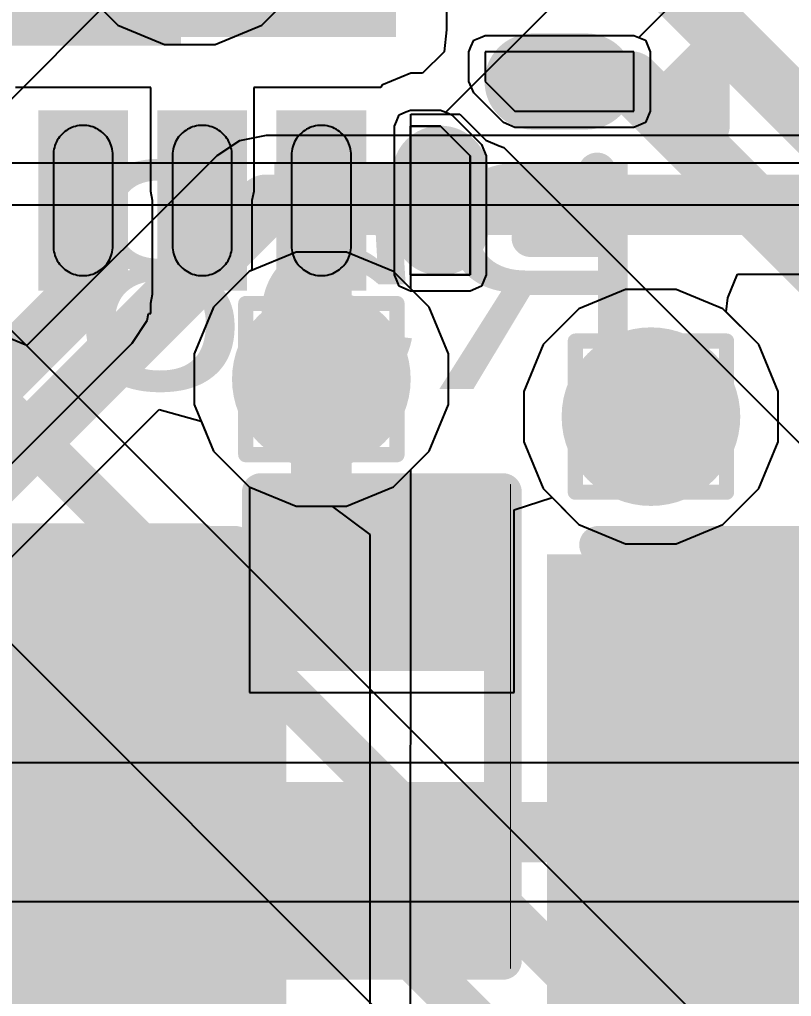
# Model space of a CAD drawing. Header units: inches. Extents: x -6 to 5433, y -4 to 5447.
# Drawn here: x 11.059 to 13.651, y 12.012 to 15.294 of the extents above; entities that cross this region are included whole.
import ezdxf

# ---------------------------------------------------------------- set-up
doc = ezdxf.new("R2010")
doc.units = ezdxf.units.IN
for name, color, linetype in [('Bottom Layer', 5, 'Continuous'), ('Bottom Overlay', 54, 'Continuous'), ('Bottom Paste', 16, 'Continuous'), ('Bottom Solder', 6, 'Continuous'), ('Drill Drawing', 1, 'Continuous'), ('Ground', 16, 'Continuous'), ('Power', 76, 'Continuous'), ('Top Layer', 1, 'Continuous'), ('Top Overlay', 2, 'Continuous'), ('Top Paste', 8, 'Continuous'), ('Top Solder', 216, 'Continuous'), ('Via Holes', 16, 'Continuous')]:
    doc.layers.add(name, color=color, linetype=linetype)
doc.styles.add('Arial', font='', dxfattribs={"height": 0.2})
doc.styles.get('Arial').set_extended_font_data('Arial')

# ---------------------------------------------------------------- blocks, each defined once
blk = doc.blocks.new('R___0402_B_5')
at = {"layer": 'Bottom Layer'}
for points in [[(-0.2413, 0.3175), (-0.2413, -0.3175), (-0.6985, -0.3175), (-0.6985, 0.3175)], [(0.6985, 0.3175), (0.6985, -0.3175), (0.2413, -0.3175), (0.2413, 0.3175)]]:
    blk.add_hatch(color=5, dxfattribs=at).paths.add_polyline_path(points)
at = {"layer": 'Bottom Paste'}
for points in [[(-0.2413, 0.3175), (-0.2413, -0.3175), (-0.6985, -0.3175), (-0.6985, 0.3175)], [(0.6985, 0.3175), (0.6985, -0.3175), (0.2413, -0.3175), (0.2413, 0.3175)]]:
    blk.add_hatch(color=16, dxfattribs=at).paths.add_polyline_path(points)
at = {"layer": 'Bottom Solder'}
for points in [[(-0.1863, 0.3725), (-0.1863, -0.3725), (-0.7535, -0.3725), (-0.7535, 0.3725)], [(0.7535, 0.3725), (0.7535, -0.3725), (0.1863, -0.3725), (0.1863, 0.3725)]]:
    blk.add_hatch(color=6, dxfattribs=at).paths.add_polyline_path(points)
at = {"layer": 'Bottom Overlay'}
for points in [[(-0.7874, -0.4064, 0.127, 0.127, 0), (-0.7874, 0.4064, 0.127, 0.127, 0)], [(0.7874, 0.4064, 0.127, 0.127, 0), (-0.7874, 0.4064, 0.127, 0.127, 0)], [(0.7874, -0.4064, 0.127, 0.127, 0), (0.7874, 0.4064, 0.127, 0.127, 0)], [(0.8128, 0.4318, 0.00323, 0.00323, 0), (-0.8128, 0.4318, 0.00323, 0.00323, 0)], [(0.7874, -0.4064, 0.127, 0.127, 0), (-0.7874, -0.4064, 0.127, 0.127, 0)]]:
    blk.add_lwpolyline(points, format="xyseb", dxfattribs=at)
for points in [[(-0.8191, 0.4064, 0.0635, 0.0635, 1), (-0.7556, 0.4064, 0.0635, 0.0635, 1)], [(-0.8191, 0.4064, 0.0635, 0.0635, 1), (-0.7556, 0.4064, 0.0635, 0.0635, 1)], [(0.7556, 0.4064, 0.0635, 0.0635, 1), (0.8191, 0.4064, 0.0635, 0.0635, 1)], [(0.7556, 0.4064, 0.0635, 0.0635, 1), (0.8191, 0.4064, 0.0635, 0.0635, 1)], [(-0.8136, 0.4318, 0.00161, 0.00161, 1), (-0.812, 0.4318, 0.00161, 0.00161, 1)], [(0.812, 0.4318, 0.00161, 0.00161, 1), (0.8136, 0.4318, 0.00161, 0.00161, 1)], [(-0.8191, -0.4064, 0.0635, 0.0635, 1), (-0.7556, -0.4064, 0.0635, 0.0635, 1)], [(-0.8191, -0.4064, 0.0635, 0.0635, 1), (-0.7556, -0.4064, 0.0635, 0.0635, 1)], [(0.7556, -0.4064, 0.0635, 0.0635, 1), (0.8191, -0.4064, 0.0635, 0.0635, 1)], [(0.7556, -0.4064, 0.0635, 0.0635, 1), (0.8191, -0.4064, 0.0635, 0.0635, 1)]]:
    blk.add_lwpolyline(points, format="xyseb", close=True, dxfattribs=at)
blk = doc.blocks.new('WQFN_30_EP_2_5_4_5__43')
at = {"layer": 'Top Layer'}
for points in [[(-0.3001, 2.4524), (-0.3001, 1.9474), (-0.5, 1.9474), (-0.5, 2.4524)], [(0.1, 2.4524), (0.1, 1.9474), (-0.1, 1.9474), (-0.1, 2.4524)], [(0.5, 2.4524), (0.5, 1.9474), (0.3001, 1.9474), (0.3001, 2.4524)], [(0.6, 1.6), (0.6, -1.6), (-0.6, -1.6), (-0.6, 1.6)]]:
    blk.add_hatch(color=1, dxfattribs=at).paths.add_polyline_path(points)
h = blk.add_hatch(color=1, dxfattribs=at)
edge = h.paths.add_edge_path()
edge.add_arc((-0.8001, 2.2901), 0.06, 0, 180)
edge.add_line((-0.8601, 2.2901), (-0.8601, 2.1101))
edge.add_arc((-0.8001, 2.1101), 0.06, 180, 360)
edge.add_line((-0.7401, 2.1101), (-0.7401, 2.2901))
h = blk.add_hatch(color=1, dxfattribs=at)
edge = h.paths.add_edge_path()
edge.add_arc((-1.2899, 1.8001), 0.06, 90, 270)
edge.add_line((-1.2899, 1.7401), (-1.1099, 1.7401))
edge.add_arc((-1.1099, 1.8001), 0.06, 270, 450)
edge.add_line((-1.1099, 1.8601), (-1.2899, 1.8601))
at = {"layer": 'Top Paste'}
h = blk.add_hatch(color=8, dxfattribs=at)
edge = h.paths.add_edge_path()
edge.add_arc((-0.8001, 2.2901), 0.06, 0, 180)
edge.add_line((-0.8601, 2.2901), (-0.8601, 2.1101))
edge.add_arc((-0.8001, 2.1101), 0.06, 180, 360)
edge.add_line((-0.7401, 2.1101), (-0.7401, 2.2901))
h = blk.add_hatch(color=8, dxfattribs=at)
edge = h.paths.add_edge_path()
edge.add_arc((-1.2899, 1.8001), 0.06, 90, 270)
edge.add_line((-1.2899, 1.7401), (-1.1099, 1.7401))
edge.add_arc((-1.1099, 1.8001), 0.06, 270, 450)
edge.add_line((-1.1099, 1.8601), (-1.2899, 1.8601))
at = {"layer": 'Top Solder'}
for points in [[(-0.2493, 2.5032), (-0.2493, 1.8966), (-0.5508, 1.8966), (-0.5508, 2.5032)], [(0.1508, 2.5032), (0.1508, 1.8966), (-0.1508, 1.8966), (-0.1508, 2.5032)], [(0.5508, 2.5032), (0.5508, 1.8966), (0.2493, 1.8966), (0.2493, 2.5032)], [(0.6508, 1.6508), (0.6508, -1.6508), (-0.6508, -1.6508), (-0.6508, 1.6508)]]:
    blk.add_hatch(color=216, dxfattribs=at).paths.add_polyline_path(points)
h = blk.add_hatch(color=216, dxfattribs=at)
edge = h.paths.add_edge_path()
edge.add_arc((-0.8001, 2.2901), 0.1616, 0, 180)
edge.add_line((-0.9617, 2.2901), (-0.9617, 2.1101))
edge.add_arc((-0.8001, 2.1101), 0.1616, 180, 360)
edge.add_line((-0.6385, 2.1101), (-0.6385, 2.2901))
h = blk.add_hatch(color=216, dxfattribs=at)
edge = h.paths.add_edge_path()
edge.add_arc((-1.2899, 1.8001), 0.1616, 90, 270)
edge.add_line((-1.2899, 1.6385), (-1.1099, 1.6385))
edge.add_arc((-1.1099, 1.8001), 0.1616, 270, 450)
edge.add_line((-1.1099, 1.9617), (-1.2899, 1.9617))
at = {"layer": 'Top Layer'}
for p, q in [((-0.9, 2.45), (-0.9, 2.45)), ((-0.9, 2.45), (-0.7, 2.45)), ((-0.9, 2.0501), (-0.9, 2.45)), ((-0.7, 2.45), (-0.7, 1.9501)), ((-0.8, 1.9501), (-0.9, 2.0501)), ((-0.7001, 1.9501), (-0.8, 1.9501)), ((-0.7, 1.9501), (-0.7001, 1.9501)), ((-1.45, 1.9), (-1.45, 1.9)), ((-1.45, 1.9), (-1.45, 1.7)), ((-1.05, 1.9), (-1.45, 1.9)), ((-0.95, 1.8001), (-1.05, 1.9)), ((-0.95, 1.7003), (-0.95, 1.8001)), ((-1.45, 1.7), (-0.95, 1.7001)), ((-0.95, 1.7001), (-0.95, 1.7003))]:
    blk.add_line(p, q, dxfattribs=at)
at = {"layer": 'Top Overlay'}
for points in [[(-1.1025, 2.3262, 0.127, 0.127, 0), (-1.3262, 2.3262, 0.127, 0.127, 0)], [(-1.3262, 2.3262, 0.127, 0.127, 0), (-1.3262, 2.1025, 0.127, 0.127, 0)], [(-1.5809, 1.8255, 0.127, 0.127, 0), (-1.7079, 1.9525, 0.127, 0.127, 0)], [(-1.7079, 1.9525, 0.127, 0.127, 0), (-1.7079, 1.6985, 0.127, 0.127, 0)], [(-1.5809, 1.8255, 0.127, 0.127, 0), (-1.7079, 1.6985, 0.127, 0.127, 0)]]:
    blk.add_lwpolyline(points, format="xyseb", dxfattribs=at)
for points in [[(-1.358, 2.3262, 0.0635, 0.0635, 1), (-1.2945, 2.3262, 0.0635, 0.0635, 1)], [(-1.358, 2.3262, 0.0635, 0.0635, 1), (-1.2945, 2.3262, 0.0635, 0.0635, 1)], [(-1.1343, 2.3262, 0.0635, 0.0635, 1), (-1.0708, 2.3262, 0.0635, 0.0635, 1)], [(-1.358, 2.1025, 0.0635, 0.0635, 1), (-1.2945, 2.1025, 0.0635, 0.0635, 1)], [(-1.7396, 1.9525, 0.0635, 0.0635, 1), (-1.6761, 1.9525, 0.0635, 0.0635, 1)], [(-1.7396, 1.9525, 0.0635, 0.0635, 1), (-1.6761, 1.9525, 0.0635, 0.0635, 1)], [(-1.6126, 1.8255, 0.0635, 0.0635, 1), (-1.5491, 1.8255, 0.0635, 0.0635, 1)], [(-1.6126, 1.8255, 0.0635, 0.0635, 1), (-1.5491, 1.8255, 0.0635, 0.0635, 1)], [(-1.7396, 1.6985, 0.0635, 0.0635, 1), (-1.6761, 1.6985, 0.0635, 0.0635, 1)], [(-1.7396, 1.6985, 0.0635, 0.0635, 1), (-1.6761, 1.6985, 0.0635, 0.0635, 1)]]:
    blk.add_lwpolyline(points, format="xyseb", close=True, dxfattribs=at)
at = {"layer": 'Top Paste'}
for p, q in [((-0.7, 2.45), (-0.9, 2.45)), ((-0.9, 2.45), (-0.9, 2.0501)), ((-0.7, 2.45), (-0.7, 2.45)), ((-0.7, 1.9501), (-0.7, 2.45)), ((-0.4609, 2.4317), (-0.466, 2.4276)), ((-0.4556, 2.4355), (-0.4609, 2.4317)), ((-0.4501, 2.439), (-0.4556, 2.4355)), ((-0.4443, 2.4421), (-0.4501, 2.439)), ((-0.4383, 2.4448), (-0.4443, 2.4421)), ((-0.4322, 2.4471), (-0.4383, 2.4448)), ((-0.4259, 2.449), (-0.4322, 2.4471)), ((-0.4196, 2.4505), (-0.4259, 2.449)), ((-0.4131, 2.4515), (-0.4196, 2.4505)), ((-0.4066, 2.4522), (-0.4131, 2.4515)), ((-0.4001, 2.4524), (-0.4066, 2.4522)), ((-0.3935, 2.4522), (-0.4001, 2.4524)), ((-0.387, 2.4515), (-0.3935, 2.4522)), ((-0.3805, 2.4505), (-0.387, 2.4515)), ((-0.3742, 2.449), (-0.3805, 2.4505)), ((-0.3679, 2.4471), (-0.3742, 2.449)), ((-0.3618, 2.4448), (-0.3679, 2.4471)), ((-0.3558, 2.4421), (-0.3618, 2.4448)), ((-0.3501, 2.439), (-0.3558, 2.4421)), ((-0.3445, 2.4355), (-0.3501, 2.439)), ((-0.3392, 2.4317), (-0.3445, 2.4355)), ((-0.3341, 2.4276), (-0.3392, 2.4317)), ((-0.0609, 2.4317), (-0.0659, 2.4276)), ((-0.0555, 2.4355), (-0.0609, 2.4317)), ((-0.05, 2.439), (-0.0555, 2.4355)), ((-0.0442, 2.4421), (-0.05, 2.439)), ((-0.0383, 2.4448), (-0.0442, 2.4421)), ((-0.0322, 2.4471), (-0.0383, 2.4448)), ((-0.0259, 2.449), (-0.0322, 2.4471)), ((-0.0195, 2.4505), (-0.0259, 2.449)), ((-0.0131, 2.4515), (-0.0195, 2.4505)), ((-0.0065, 2.4522), (-0.0131, 2.4515)), ((0, 2.4524), (-0.0065, 2.4522)), ((0.0065, 2.4522), (0, 2.4524)), ((0.0131, 2.4515), (0.0065, 2.4522)), ((0.0195, 2.4505), (0.0131, 2.4515)), ((0.0259, 2.449), (0.0195, 2.4505)), ((0.0322, 2.4471), (0.0259, 2.449)), ((0.0383, 2.4448), (0.0322, 2.4471)), ((0.0442, 2.4421), (0.0383, 2.4448)), ((0.05, 2.439), (0.0442, 2.4421)), ((0.0555, 2.4355), (0.05, 2.439)), ((0.0609, 2.4317), (0.0555, 2.4355)), ((0.0659, 2.4276), (0.0609, 2.4317)), ((0.3392, 2.4317), (0.3341, 2.4276)), ((0.3445, 2.4355), (0.3392, 2.4317)), ((0.35, 2.439), (0.3445, 2.4355)), ((0.3558, 2.4421), (0.35, 2.439)), ((0.3618, 2.4448), (0.3558, 2.4421)), ((0.3679, 2.4471), (0.3618, 2.4448)), ((0.3742, 2.449), (0.3679, 2.4471)), ((0.3805, 2.4505), (0.3742, 2.449)), ((0.387, 2.4515), (0.3805, 2.4505)), ((0.3935, 2.4522), (0.387, 2.4515)), ((0.4001, 2.4524), (0.3935, 2.4522)), ((0.4066, 2.4522), (0.4001, 2.4524)), ((0.4131, 2.4515), (0.4066, 2.4522)), ((0.4196, 2.4505), (0.4131, 2.4515)), ((0.4259, 2.449), (0.4196, 2.4505)), ((0.4322, 2.4471), (0.4259, 2.449)), ((0.4383, 2.4448), (0.4322, 2.4471)), ((0.4443, 2.4421), (0.4383, 2.4448)), ((0.45, 2.439), (0.4443, 2.4421)), ((0.4556, 2.4355), (0.45, 2.439)), ((0.4609, 2.4317), (0.4556, 2.4355)), ((0.466, 2.4276), (0.4609, 2.4317)), ((-0.4897, 2.3966), (-0.4924, 2.3907)), ((-0.4867, 2.4024), (-0.4897, 2.3966)), ((-0.4832, 2.4079), (-0.4867, 2.4024)), ((-0.4794, 2.4133), (-0.4832, 2.4079)), ((-0.4752, 2.4183), (-0.4794, 2.4133)), ((-0.4708, 2.4231), (-0.4752, 2.4183)), ((-0.466, 2.4276), (-0.4708, 2.4231)), ((-0.3293, 2.4231), (-0.3341, 2.4276)), ((-0.3249, 2.4183), (-0.3293, 2.4231)), ((-0.3207, 2.4133), (-0.3249, 2.4183)), ((-0.3169, 2.4079), (-0.3207, 2.4133)), ((-0.3134, 2.4024), (-0.3169, 2.4079)), ((-0.3104, 2.3966), (-0.3134, 2.4024)), ((-0.3077, 2.3907), (-0.3104, 2.3966)), ((-0.0897, 2.3966), (-0.0924, 2.3907)), ((-0.0866, 2.4024), (-0.0897, 2.3966)), ((-0.0831, 2.4079), (-0.0866, 2.4024)), ((-0.0793, 2.4133), (-0.0831, 2.4079)), ((-0.0752, 2.4183), (-0.0793, 2.4133)), ((-0.0707, 2.4231), (-0.0752, 2.4183)), ((-0.0659, 2.4276), (-0.0707, 2.4231)), ((0.0707, 2.4231), (0.0659, 2.4276)), ((0.0752, 2.4183), (0.0707, 2.4231)), ((0.0793, 2.4133), (0.0752, 2.4183)), ((0.0831, 2.4079), (0.0793, 2.4133)), ((0.0866, 2.4024), (0.0831, 2.4079)), ((0.0897, 2.3966), (0.0866, 2.4024)), ((0.0924, 2.3907), (0.0897, 2.3966)), ((0.3104, 2.3966), (0.3077, 2.3907)), ((0.3134, 2.4024), (0.3104, 2.3966)), ((0.3169, 2.4079), (0.3134, 2.4024)), ((0.3207, 2.4133), (0.3169, 2.4079)), ((0.3249, 2.4183), (0.3207, 2.4133)), ((0.3293, 2.4231), (0.3249, 2.4183)), ((0.3341, 2.4276), (0.3293, 2.4231)), ((0.4708, 2.4231), (0.466, 2.4276)), ((0.4752, 2.4183), (0.4708, 2.4231)), ((0.4794, 2.4133), (0.4752, 2.4183)), ((0.4832, 2.4079), (0.4794, 2.4133)), ((0.4867, 2.4024), (0.4832, 2.4079)), ((0.4897, 2.3966), (0.4867, 2.4024)), ((0.4924, 2.3907), (0.4897, 2.3966)), ((-0.4992, 2.3655), (-0.4998, 2.3589)), ((-0.4981, 2.3719), (-0.4992, 2.3655)), ((-0.4966, 2.3783), (-0.4981, 2.3719)), ((-0.4947, 2.3846), (-0.4966, 2.3783)), ((-0.4924, 2.3907), (-0.4947, 2.3846)), ((-0.3054, 2.3846), (-0.3077, 2.3907)), ((-0.3035, 2.3783), (-0.3054, 2.3846)), ((-0.302, 2.3719), (-0.3035, 2.3783)), ((-0.3009, 2.3655), (-0.302, 2.3719)), ((-0.3003, 2.3589), (-0.3009, 2.3655)), ((-0.0991, 2.3655), (-0.0998, 2.3589)), ((-0.0981, 2.3719), (-0.0991, 2.3655)), ((-0.0966, 2.3783), (-0.0981, 2.3719)), ((-0.0947, 2.3846), (-0.0966, 2.3783)), ((-0.0924, 2.3907), (-0.0947, 2.3846)), ((0.0947, 2.3846), (0.0924, 2.3907)), ((0.0966, 2.3783), (0.0947, 2.3846)), ((0.0981, 2.3719), (0.0966, 2.3783)), ((0.0991, 2.3655), (0.0981, 2.3719)), ((0.0998, 2.3589), (0.0991, 2.3655)), ((0.3009, 2.3655), (0.3003, 2.3589)), ((0.302, 2.3719), (0.3009, 2.3655)), ((0.3035, 2.3783), (0.302, 2.3719)), ((0.3054, 2.3846), (0.3035, 2.3783)), ((0.3077, 2.3907), (0.3054, 2.3846)), ((0.4947, 2.3846), (0.4924, 2.3907)), ((0.4966, 2.3783), (0.4947, 2.3846)), ((0.4981, 2.3719), (0.4966, 2.3783)), ((0.4992, 2.3655), (0.4981, 2.3719)), ((0.4998, 2.3589), (0.4992, 2.3655)), ((-0.4998, 2.3589), (-0.5, 2.3524)), ((-0.5, 2.3524), (-0.5, 2.0474)), ((-0.3001, 2.3524), (-0.3003, 2.3589)), ((-0.3001, 2.0474), (-0.3001, 2.3524)), ((-0.0998, 2.3589), (-0.1, 2.3524)), ((-0.1, 2.3524), (-0.1, 2.0474)), ((0.0998, 2.3589), (0.0998, 2.3589)), ((0.1, 2.3524), (0.0998, 2.3589)), ((0.1, 2.0474), (0.1, 2.3524)), ((0.3003, 2.3589), (0.3001, 2.3524)), ((0.3001, 2.3524), (0.3001, 2.0474)), ((0.5, 2.3524), (0.4998, 2.3589)), ((0.5, 2.0474), (0.5, 2.3524)), ((-0.9, 2.0501), (-0.8, 1.9501)), ((-0.5, 2.0474), (-0.4998, 2.0409)), ((-0.4998, 2.0409), (-0.4992, 2.0343)), ((-0.3009, 2.0343), (-0.3003, 2.0409)), ((-0.3003, 2.0409), (-0.3001, 2.0474)), ((-0.1, 2.0474), (-0.0998, 2.0409)), ((-0.0998, 2.0409), (-0.0991, 2.0343)), ((0.0991, 2.0343), (0.0998, 2.0409)), ((0.0998, 2.0409), (0.1, 2.0474)), ((0.3001, 2.0474), (0.3003, 2.0409)), ((0.3003, 2.0409), (0.3009, 2.0343)), ((0.4992, 2.0343), (0.4998, 2.0409)), ((0.4998, 2.0409), (0.5, 2.0474)), ((-0.4992, 2.0343), (-0.4981, 2.0279)), ((-0.4981, 2.0279), (-0.4966, 2.0215)), ((-0.4966, 2.0215), (-0.4947, 2.0152)), ((-0.4947, 2.0152), (-0.4924, 2.0091)), ((-0.4924, 2.0091), (-0.4897, 2.0032)), ((-0.4897, 2.0032), (-0.4867, 1.9974)), ((-0.3134, 1.9974), (-0.3104, 2.0032)), ((-0.3104, 2.0032), (-0.3077, 2.0091)), ((-0.3077, 2.0091), (-0.3054, 2.0152)), ((-0.3054, 2.0152), (-0.3035, 2.0215)), ((-0.3035, 2.0215), (-0.302, 2.0279)), ((-0.302, 2.0279), (-0.3009, 2.0343)), ((-0.3009, 2.0343), (-0.3009, 2.0343)), ((-0.0991, 2.0343), (-0.0981, 2.0279)), ((-0.0981, 2.0279), (-0.0966, 2.0215)), ((-0.0966, 2.0215), (-0.0947, 2.0152)), ((-0.0947, 2.0152), (-0.0924, 2.0091)), ((-0.0924, 2.0091), (-0.0897, 2.0032)), ((-0.0897, 2.0032), (-0.0866, 1.9974)), ((0.0866, 1.9974), (0.0897, 2.0032)), ((0.0897, 2.0032), (0.0924, 2.0091)), ((0.0924, 2.0091), (0.0947, 2.0152)), ((0.0947, 2.0152), (0.0966, 2.0215)), ((0.0966, 2.0215), (0.0981, 2.0279)), ((0.0981, 2.0279), (0.0991, 2.0343)), ((0.3009, 2.0343), (0.302, 2.0279)), ((0.302, 2.0279), (0.3035, 2.0215)), ((0.3035, 2.0215), (0.3054, 2.0152)), ((0.3054, 2.0152), (0.3077, 2.0091)), ((0.3077, 2.0091), (0.3104, 2.0032)), ((0.3104, 2.0032), (0.3134, 1.9974)), ((0.4867, 1.9974), (0.4897, 2.0032)), ((0.4897, 2.0032), (0.4924, 2.0091)), ((0.4924, 2.0091), (0.4947, 2.0152)), ((0.4947, 2.0152), (0.4966, 2.0215)), ((0.4966, 2.0215), (0.4981, 2.0279)), ((0.4981, 2.0279), (0.4992, 2.0343)), ((0.4992, 2.0343), (0.4992, 2.0343)), ((-0.4867, 1.9974), (-0.4832, 1.9918)), ((-0.4832, 1.9918), (-0.4794, 1.9865)), ((-0.4794, 1.9865), (-0.4752, 1.9815)), ((-0.4752, 1.9815), (-0.4708, 1.9767)), ((-0.4708, 1.9767), (-0.466, 1.9722)), ((-0.466, 1.9722), (-0.4609, 1.9681)), ((-0.3392, 1.9681), (-0.3341, 1.9722)), ((-0.3341, 1.9722), (-0.3293, 1.9767)), ((-0.3293, 1.9767), (-0.3249, 1.9815)), ((-0.3249, 1.9815), (-0.3207, 1.9865)), ((-0.3207, 1.9865), (-0.3169, 1.9918)), ((-0.3169, 1.9918), (-0.3134, 1.9974)), ((-0.0866, 1.9974), (-0.0831, 1.9918)), ((-0.0831, 1.9918), (-0.0793, 1.9865)), ((-0.0793, 1.9865), (-0.0752, 1.9815)), ((-0.0752, 1.9815), (-0.0707, 1.9767)), ((-0.0707, 1.9767), (-0.0659, 1.9722)), ((-0.0659, 1.9722), (-0.0609, 1.9681)), ((0.0609, 1.9681), (0.0659, 1.9722)), ((0.0659, 1.9722), (0.0707, 1.9767)), ((0.0707, 1.9767), (0.0752, 1.9815)), ((0.0752, 1.9815), (0.0793, 1.9865)), ((0.0793, 1.9865), (0.0831, 1.9918)), ((0.0831, 1.9918), (0.0866, 1.9974)), ((0.3134, 1.9974), (0.3169, 1.9918)), ((0.3169, 1.9918), (0.3207, 1.9865)), ((0.3207, 1.9865), (0.3249, 1.9815)), ((0.3249, 1.9815), (0.3293, 1.9767)), ((0.3293, 1.9767), (0.3341, 1.9722)), ((0.3341, 1.9722), (0.3392, 1.9681)), ((0.4609, 1.9681), (0.466, 1.9722)), ((0.466, 1.9722), (0.4708, 1.9767)), ((0.4708, 1.9767), (0.4752, 1.9815)), ((0.4752, 1.9815), (0.4794, 1.9865)), ((0.4794, 1.9865), (0.4832, 1.9918)), ((0.4832, 1.9918), (0.4867, 1.9974)), ((-0.8, 1.9501), (-0.7001, 1.9501)), ((-0.7001, 1.9501), (-0.7, 1.9501)), ((-0.4609, 1.9681), (-0.4556, 1.9643)), ((-0.4556, 1.9643), (-0.45, 1.9608)), ((-0.45, 1.9608), (-0.4443, 1.9577)), ((-0.4443, 1.9577), (-0.4383, 1.955)), ((-0.4383, 1.955), (-0.4322, 1.9527)), ((-0.4322, 1.9527), (-0.4259, 1.9508)), ((-0.4259, 1.9508), (-0.4196, 1.9493)), ((-0.4196, 1.9493), (-0.4131, 1.9483)), ((-0.4131, 1.9483), (-0.4066, 1.9476)), ((-0.4066, 1.9476), (-0.4001, 1.9474)), ((-0.4001, 1.9474), (-0.3935, 1.9476)), ((-0.3935, 1.9476), (-0.387, 1.9483)), ((-0.387, 1.9483), (-0.3805, 1.9493)), ((-0.3805, 1.9493), (-0.3742, 1.9508)), ((-0.3742, 1.9508), (-0.3679, 1.9527)), ((-0.3679, 1.9527), (-0.3618, 1.955)), ((-0.3618, 1.955), (-0.3558, 1.9577)), ((-0.3558, 1.9577), (-0.35, 1.9608)), ((-0.35, 1.9608), (-0.3445, 1.9643)), ((-0.3445, 1.9643), (-0.3392, 1.9681)), ((-0.0609, 1.9681), (-0.0555, 1.9643)), ((-0.0555, 1.9643), (-0.05, 1.9608)), ((-0.05, 1.9608), (-0.0442, 1.9577)), ((-0.0442, 1.9577), (-0.0383, 1.955)), ((-0.0383, 1.955), (-0.0322, 1.9527)), ((-0.0322, 1.9527), (-0.0259, 1.9508)), ((-0.0259, 1.9508), (-0.0195, 1.9493)), ((-0.0195, 1.9493), (-0.0131, 1.9483)), ((-0.0131, 1.9483), (-0.0065, 1.9476)), ((-0.0065, 1.9476), (0, 1.9474)), ((0, 1.9474), (0.0065, 1.9476)), ((0.0065, 1.9476), (0.0131, 1.9483)), ((0.0131, 1.9483), (0.0195, 1.9493)), ((0.0195, 1.9493), (0.0259, 1.9508)), ((0.0259, 1.9508), (0.0322, 1.9527)), ((0.0322, 1.9527), (0.0383, 1.955)), ((0.0383, 1.955), (0.0442, 1.9577)), ((0.0442, 1.9577), (0.05, 1.9608)), ((0.05, 1.9608), (0.0555, 1.9643)), ((0.0555, 1.9643), (0.0609, 1.9681)), ((0.3392, 1.9681), (0.3445, 1.9643)), ((0.3445, 1.9643), (0.3501, 1.9608)), ((0.3501, 1.9608), (0.3558, 1.9577)), ((0.3558, 1.9577), (0.3618, 1.955)), ((0.3618, 1.955), (0.3679, 1.9527)), ((0.3679, 1.9527), (0.3742, 1.9508)), ((0.3742, 1.9508), (0.3805, 1.9493)), ((0.3805, 1.9493), (0.387, 1.9483)), ((0.387, 1.9483), (0.3935, 1.9476)), ((0.3935, 1.9476), (0.4001, 1.9474)), ((0.4001, 1.9474), (0.4066, 1.9476)), ((0.4066, 1.9476), (0.4131, 1.9483)), ((0.4131, 1.9483), (0.4196, 1.9493)), ((0.4196, 1.9493), (0.4259, 1.9508)), ((0.4259, 1.9508), (0.4322, 1.9527)), ((0.4322, 1.9527), (0.4383, 1.955)), ((0.4383, 1.955), (0.4443, 1.9577)), ((0.4443, 1.9577), (0.4501, 1.9608)), ((0.4501, 1.9608), (0.4556, 1.9643)), ((0.4556, 1.9643), (0.4609, 1.9681)), ((-1.05, 1.9), (-1.45, 1.9)), ((-1.45, 1.9), (-1.45, 1.7)), ((-0.95, 1.8001), (-1.05, 1.9)), ((-0.95, 1.7003), (-0.95, 1.8001)), ((-1.45, 1.7), (-0.95, 1.7001)), ((-1.45, 1.7), (-1.45, 1.7)), ((-0.95, 1.7001), (-0.95, 1.7003))]:
    blk.add_line(p, q, dxfattribs=at)
at = {"layer": 'Top Solder'}
for p, q in [((-0.9383, 2.4883), (-0.9, 2.5042)), ((-0.9, 2.5042), (-0.7, 2.5042)), ((-0.7, 2.5042), (-0.7, 2.5042)), ((-0.7, 2.5042), (-0.7, 2.5042)), ((-0.7, 2.5042), (-0.6841, 2.4976)), ((-0.6841, 2.4976), (-0.6617, 2.4883)), ((-0.9541, 2.45), (-0.9383, 2.4883)), ((-0.6617, 2.4883), (-0.6617, 2.4883)), ((-0.6617, 2.4883), (-0.6617, 2.4883)), ((-0.6617, 2.4883), (-0.6524, 2.4659)), ((-0.6524, 2.4659), (-0.6459, 2.45)), ((-0.9541, 2.0501), (-0.9541, 2.45)), ((-0.6459, 2.45), (-0.6459, 2.45)), ((-0.6459, 2.45), (-0.6459, 2.45)), ((-0.6459, 2.45), (-0.6459, 1.9501)), ((-0.9451, 2.0283), (-0.9541, 2.0501)), ((-0.9383, 2.0118), (-0.9451, 2.0283)), ((-0.9382, 2.0118), (-0.9383, 2.0118)), ((-0.9383, 2.0118), (-0.9383, 2.0118)), ((-0.9383, 2.0118), (-0.9383, 2.0118)), ((-0.8383, 1.9118), (-0.9382, 2.0118)), ((-1.5041, 1.9), (-1.4883, 1.9383)), ((-1.4883, 1.9383), (-1.45, 1.9542)), ((-1.45, 1.9542), (-1.05, 1.9542)), ((-1.05, 1.9542), (-1.05, 1.9542)), ((-1.05, 1.9542), (-1.05, 1.9542)), ((-1.05, 1.9542), (-1.0303, 1.946)), ((-1.0303, 1.946), (-1.0117, 1.9383)), ((-1.0117, 1.9383), (-1.0117, 1.9383)), ((-1.0117, 1.9383), (-1.0117, 1.9383)), ((-1.0117, 1.9383), (-0.9118, 1.8383)), ((-0.6459, 1.9501), (-0.6525, 1.9342)), ((-0.8186, 1.9036), (-0.8383, 1.9118)), ((-0.8383, 1.9118), (-0.8383, 1.9118)), ((-0.8383, 1.9118), (-0.8383, 1.9118)), ((-0.6617, 1.9118), (-0.6842, 1.9025)), ((-0.6525, 1.9342), (-0.6617, 1.9118)), ((-0.6617, 1.9118), (-0.6617, 1.9118)), ((-0.6617, 1.9118), (-0.6617, 1.9118)), ((-0.8186, 1.9036), (-5421.1797, -5430.6074)), ((0.6841, 1.9024), (-5421.1797, -5430.6074)), ((-1.5041, 1.7), (-1.5041, 1.9)), ((-0.8001, 1.8959), (-0.8186, 1.9036)), ((-0.8, 1.8959), (-0.8001, 1.8959)), ((-0.8001, 1.8959), (-0.8001, 1.8959)), ((-0.7, 1.8959), (-0.8, 1.8959)), ((-0.6842, 1.9025), (-0.7, 1.8959)), ((-0.9118, 1.8383), (-0.9041, 1.8198)), ((-0.9041, 1.8198), (-0.8959, 1.8001)), ((-0.8959, 1.8001), (-0.8959, 1.7003)), ((-1.4975, 1.6842), (-1.5041, 1.7)), ((-1.5041, 1.7), (-1.5041, 1.7)), ((-1.5041, 1.7), (-1.5041, 1.7)), ((-1.4883, 1.6617), (-1.4975, 1.6842)), ((-0.9025, 1.6842), (-0.9118, 1.6618)), ((-0.8959, 1.7001), (-0.9025, 1.6842)), ((-0.8959, 1.7003), (-0.8959, 1.7001)), ((-1.4658, 1.6525), (-5421.1797, -5430.6074)), ((-1.4658, 1.6525), (-1.4883, 1.6617)), ((-1.4883, 1.6617), (-1.4883, 1.6617)), ((-1.4883, 1.6617), (-1.4883, 1.6617)), ((-1.45, 1.6459), (-1.4658, 1.6525)), ((-0.95, 1.6459), (-1.45, 1.6459)), ((-1.45, 1.6459), (-1.45, 1.6459)), ((-1.45, 1.6459), (-1.45, 1.6459)), ((-0.9342, 1.6525), (-0.95, 1.6459)), ((-0.9118, 1.6618), (-0.9342, 1.6525)), ((-0.9118, 1.6618), (-0.9118, 1.6618)), ((-0.9118, 1.6618), (-0.9118, 1.6618))]:
    blk.add_line(p, q, dxfattribs=at)
blk = doc.blocks.new('C___0805_177')
at = {"layer": 'Top Layer'}
for points in [[(-1.524, 0.762), (-0.508, 0.762), (-0.508, -0.762), (-1.524, -0.762)], [(0.508, 0.762), (1.524, 0.762), (1.524, -0.762), (0.508, -0.762)]]:
    blk.add_hatch(color=1, dxfattribs=at).paths.add_polyline_path(points)
at = {"layer": 'Top Paste'}
for points in [[(-1.524, 0.762), (-0.508, 0.762), (-0.508, -0.762), (-1.524, -0.762)], [(0.508, 0.762), (1.524, 0.762), (1.524, -0.762), (0.508, -0.762)]]:
    blk.add_hatch(color=8, dxfattribs=at).paths.add_polyline_path(points)
at = {"layer": 'Top Solder'}
for points in [[(-1.594, 0.832), (-0.438, 0.832), (-0.438, -0.832), (-1.594, -0.832)], [(0.438, 0.832), (1.594, 0.832), (1.594, -0.832), (0.438, -0.832)]]:
    blk.add_hatch(color=216, dxfattribs=at).paths.add_polyline_path(points)
at = {"layer": 'Top Overlay'}
for points in [[(-1.6256, 0.8636, 0.127, 0.127, 0), (-1.6256, -0.8636, 0.127, 0.127, 0)], [(-0.6096, 0.8636, 0.127, 0.127, 0), (-1.6256, 0.8636, 0.127, 0.127, 0)], [(1.6256, 0.8636, 0.127, 0.127, 0), (0.6096, 0.8636, 0.127, 0.127, 0)], [(1.6256, 0.8636, 0.127, 0.127, 0), (1.6256, -0.8636, 0.127, 0.127, 0)], [(-0.6096, -0.8636, 0.127, 0.127, 0), (-1.6256, -0.8636, 0.127, 0.127, 0)], [(1.6256, -0.8636, 0.127, 0.127, 0), (0.6096, -0.8636, 0.127, 0.127, 0)]]:
    blk.add_lwpolyline(points, format="xyseb", dxfattribs=at)
for points in [[(-1.6574, 0.8636, 0.0635, 0.0635, 1), (-1.5938, 0.8636, 0.0635, 0.0635, 1)], [(-1.6574, 0.8636, 0.0635, 0.0635, 1), (-1.5938, 0.8636, 0.0635, 0.0635, 1)], [(-0.6413, 0.8636, 0.0635, 0.0635, 1), (-0.5778, 0.8636, 0.0635, 0.0635, 1)], [(0.5778, 0.8636, 0.0635, 0.0635, 1), (0.6413, 0.8636, 0.0635, 0.0635, 1)], [(1.5938, 0.8636, 0.0635, 0.0635, 1), (1.6574, 0.8636, 0.0635, 0.0635, 1)], [(1.5938, 0.8636, 0.0635, 0.0635, 1), (1.6574, 0.8636, 0.0635, 0.0635, 1)], [(-1.6574, -0.8636, 0.0635, 0.0635, 1), (-1.5938, -0.8636, 0.0635, 0.0635, 1)], [(-1.6574, -0.8636, 0.0635, 0.0635, 1), (-1.5938, -0.8636, 0.0635, 0.0635, 1)], [(-0.6413, -0.8636, 0.0635, 0.0635, 1), (-0.5778, -0.8636, 0.0635, 0.0635, 1)], [(0.5778, -0.8636, 0.0635, 0.0635, 1), (0.6413, -0.8636, 0.0635, 0.0635, 1)], [(1.5938, -0.8636, 0.0635, 0.0635, 1), (1.6574, -0.8636, 0.0635, 0.0635, 1)], [(1.5938, -0.8636, 0.0635, 0.0635, 1), (1.6574, -0.8636, 0.0635, 0.0635, 1)]]:
    blk.add_lwpolyline(points, format="xyseb", close=True, dxfattribs=at)

msp = doc.modelspace()

# ---------------------------------------------------------------- hatches: boundary and pattern name
at = {"layer": 'Bottom Layer'}
h = msp.add_hatch(color=5, dxfattribs=at)
edge = h.paths.add_edge_path()
edge.add_arc((12.0725, 14.0857), 0.3, 0, 360)
h = msp.add_hatch(color=5, dxfattribs=at)
edge = h.paths.add_edge_path()
edge.add_arc((13.1794, 13.9596), 0.3, 0, 360)
at = {"layer": 'Ground'}
h = msp.add_hatch(color=16, dxfattribs=at)
edge = h.paths.add_edge_path()
edge.add_arc((12.0725, 14.0857), 0.3, 0, 360)
h = msp.add_hatch(color=16, dxfattribs=at)
edge = h.paths.add_edge_path()
edge.add_arc((13.1794, 13.9596), 0.3, 0, 360)
at = {"layer": 'Power'}
h = msp.add_hatch(color=76, dxfattribs=at)
edge = h.paths.add_edge_path()
edge.add_arc((12.0725, 14.0857), 0.3, 0, 360)
h = msp.add_hatch(color=76, dxfattribs=at)
edge = h.paths.add_edge_path()
edge.add_arc((13.1794, 13.9596), 0.3, 0, 360)
at = {"layer": 'Top Layer'}
h = msp.add_hatch(color=1, dxfattribs=at)
edge = h.paths.add_edge_path()
edge.add_arc((12.0725, 14.0857), 0.3, 0, 360)
h = msp.add_hatch(color=1, dxfattribs=at)
edge = h.paths.add_edge_path()
edge.add_arc((13.1794, 13.9596), 0.3, 0, 360)
at = {"layer": 'Via Holes'}
h = msp.add_hatch(color=7, dxfattribs=at)
edge = h.paths.add_edge_path()
edge.add_arc((12.0725, 14.0857), 0.15, 0, 360)
h = msp.add_hatch(color=7, dxfattribs=at)
edge = h.paths.add_edge_path()
edge.add_arc((13.1794, 13.9596), 0.15, 0, 360)

# ---------------------------------------------------------------- linework, layer by layer
at = {"layer": 'Bottom Layer'}
for p, q in [((11.8867, 14.9044), (11.7975, 14.8867)), ((15.0175, 14.9044), (11.8867, 14.9044)), ((11.7975, 14.8867), (11.7218, 14.8362)), ((11.7218, 14.8362), (11.0838, 14.1982)), ((13.4372, 14.3592), (13.4706, 14.4383)), ((13.4706, 14.4383), (15.0175, 14.4383)), ((13.4316, 14.3113), (13.4372, 14.3592)), ((13.5414, 14.2015), (13.4316, 14.3113)), ((11.0838, 14.1982), (10.9665, 14.2468)), ((13.6064, 14.0446), (13.5414, 14.2015)), ((13.6064, 13.8747), (13.6064, 14.0446)), ((11.0008, 13.4559), (11.5281, 13.9832)), ((11.5281, 13.9832), (11.6688, 13.9443)), ((11.6688, 13.9443), (11.7105, 13.8438)), ((13.5414, 13.7178), (13.6064, 13.8747)), ((11.7105, 13.8438), (11.8306, 13.7237)), ((11.8306, 13.7237), (11.8312, 13.7235)), ((11.8312, 13.7235), (11.8312, 13.033)), ((12.7202, 13.646), (12.8472, 13.688)), ((12.8472, 13.688), (12.9375, 13.5977)), ((13.4213, 13.5977), (13.5414, 13.7178)), ((12.7202, 13.033), (12.7202, 13.646)), ((12.9375, 13.5977), (13.0945, 13.5326)), ((13.2643, 13.5326), (13.4213, 13.5977)), ((13.0945, 13.5326), (13.2643, 13.5326)), ((11.8312, 13.033), (12.7202, 13.033))]:
    msp.add_line(p, q, dxfattribs=at)
for points in [[(10.836, 13.6207, 0.2032, 0.2032, 0), (11.8867, 14.6714, 0.2032, 0.2032, 0)], [(11.8867, 14.6714, 0.2032, 0.2032, 0), (29.0949, 14.6714, 0.2032, 0.2032, 0)], [(12.0725, 13.5918, 0.2032, 0.2032, 0), (12.0725, 14.0857, 0.2032, 0.2032, 0)], [(12.0725, 13.5918, 0.2032, 0.2032, 0), (12.2757, 13.3886, 0.2032, 0.2032, 0)]]:
    msp.add_lwpolyline(points, format="xyseb", dxfattribs=at)
for points in [[(11.8359, 14.6714, 0.1016, 0.1016, 1), (11.9375, 14.6714, 0.1016, 0.1016, 1)], [(11.8359, 14.6714, 0.1016, 0.1016, 1), (11.9375, 14.6714, 0.1016, 0.1016, 1)], [(12.0217, 14.0857, 0.1016, 0.1016, 1), (12.1233, 14.0857, 0.1016, 0.1016, 1)], [(12.0217, 13.5918, 0.1016, 0.1016, 1), (12.1233, 13.5918, 0.1016, 0.1016, 1)], [(12.0217, 13.5918, 0.1016, 0.1016, 1), (12.1233, 13.5918, 0.1016, 0.1016, 1)], [(12.2249, 13.3886, 0.1016, 0.1016, 1), (12.3265, 13.3886, 0.1016, 0.1016, 1)]]:
    msp.add_lwpolyline(points, format="xyseb", close=True, dxfattribs=at)
at = {"layer": 'Bottom Overlay'}
for points in [[(9.1948, 13.5382, 0.127, 0.127, 0), (11.6661, 13.5382, 0.127, 0.127, 0)], [(11.6305, 8.9237, 0.127, 0.127, 0), (11.6305, 13.5287, 0.127, 0.127, 0)], [(11.6661, 13.5287, 0.127, 0.127, 0), (11.6661, 13.5382, 0.127, 0.127, 0)]]:
    msp.add_lwpolyline(points, format="xyseb", dxfattribs=at)
for points in [[(11.5988, 13.5287, 0.0635, 0.0635, 1), (11.6623, 13.5287, 0.0635, 0.0635, 1)], [(11.6343, 13.5382, 0.0635, 0.0635, 1), (11.6978, 13.5382, 0.0635, 0.0635, 1)], [(11.6343, 13.5382, 0.0635, 0.0635, 1), (11.6978, 13.5382, 0.0635, 0.0635, 1)], [(11.6343, 13.5287, 0.0635, 0.0635, 1), (11.6978, 13.5287, 0.0635, 0.0635, 1)]]:
    msp.add_lwpolyline(points, format="xyseb", close=True, dxfattribs=at)
at = {"layer": 'Drill Drawing'}
for points in [[(11.8185, 14.3397, 0.0508, 0.0508, 0), (12.3265, 14.3397, 0.0508, 0.0508, 0)], [(11.8185, 13.8317, 0.0508, 0.0508, 0), (11.8185, 14.3397, 0.0508, 0.0508, 0)], [(12.3265, 13.8317, 0.0508, 0.0508, 0), (12.3265, 14.3397, 0.0508, 0.0508, 0)], [(11.9201, 14.2381, 0.0508, 0.0508, 0), (12.2249, 14.2381, 0.0508, 0.0508, 0)], [(11.9201, 13.9333, 0.0508, 0.0508, 0), (11.9201, 14.2381, 0.0508, 0.0508, 0)], [(12.2249, 13.9333, 0.0508, 0.0508, 0), (12.2249, 14.2381, 0.0508, 0.0508, 0)], [(12.9254, 14.2136, 0.0508, 0.0508, 0), (13.4334, 14.2136, 0.0508, 0.0508, 0)], [(12.9254, 13.7056, 0.0508, 0.0508, 0), (12.9254, 14.2136, 0.0508, 0.0508, 0)], [(13.4334, 13.7056, 0.0508, 0.0508, 0), (13.4334, 14.2136, 0.0508, 0.0508, 0)], [(13.027, 14.112, 0.0508, 0.0508, 0), (13.3318, 14.112, 0.0508, 0.0508, 0)], [(13.027, 13.8072, 0.0508, 0.0508, 0), (13.027, 14.112, 0.0508, 0.0508, 0)], [(13.3318, 13.8072, 0.0508, 0.0508, 0), (13.3318, 14.112, 0.0508, 0.0508, 0)], [(11.9201, 13.9333, 0.0508, 0.0508, 0), (12.2249, 13.9333, 0.0508, 0.0508, 0)], [(11.8185, 13.8317, 0.0508, 0.0508, 0), (12.3265, 13.8317, 0.0508, 0.0508, 0)], [(13.027, 13.8072, 0.0508, 0.0508, 0), (13.3318, 13.8072, 0.0508, 0.0508, 0)], [(12.9254, 13.7056, 0.0508, 0.0508, 0), (13.4334, 13.7056, 0.0508, 0.0508, 0)]]:
    msp.add_lwpolyline(points, format="xyseb", dxfattribs=at)
for points in [[(11.8058, 14.3397, 0.0254, 0.0254, 1), (11.8312, 14.3397, 0.0254, 0.0254, 1)], [(11.8058, 14.3397, 0.0254, 0.0254, 1), (11.8312, 14.3397, 0.0254, 0.0254, 1)], [(12.3138, 14.3397, 0.0254, 0.0254, 1), (12.3392, 14.3397, 0.0254, 0.0254, 1)], [(12.3138, 14.3397, 0.0254, 0.0254, 1), (12.3392, 14.3397, 0.0254, 0.0254, 1)], [(11.9074, 14.2381, 0.0254, 0.0254, 1), (11.9328, 14.2381, 0.0254, 0.0254, 1)], [(11.9074, 14.2381, 0.0254, 0.0254, 1), (11.9328, 14.2381, 0.0254, 0.0254, 1)], [(12.2122, 14.2381, 0.0254, 0.0254, 1), (12.2376, 14.2381, 0.0254, 0.0254, 1)], [(12.2122, 14.2381, 0.0254, 0.0254, 1), (12.2376, 14.2381, 0.0254, 0.0254, 1)], [(12.9127, 14.2136, 0.0254, 0.0254, 1), (12.9381, 14.2136, 0.0254, 0.0254, 1)], [(12.9127, 14.2136, 0.0254, 0.0254, 1), (12.9381, 14.2136, 0.0254, 0.0254, 1)], [(13.4207, 14.2136, 0.0254, 0.0254, 1), (13.4461, 14.2136, 0.0254, 0.0254, 1)], [(13.4207, 14.2136, 0.0254, 0.0254, 1), (13.4461, 14.2136, 0.0254, 0.0254, 1)], [(13.0143, 14.112, 0.0254, 0.0254, 1), (13.0397, 14.112, 0.0254, 0.0254, 1)], [(13.0143, 14.112, 0.0254, 0.0254, 1), (13.0397, 14.112, 0.0254, 0.0254, 1)], [(13.3191, 14.112, 0.0254, 0.0254, 1), (13.3445, 14.112, 0.0254, 0.0254, 1)], [(13.3191, 14.112, 0.0254, 0.0254, 1), (13.3445, 14.112, 0.0254, 0.0254, 1)], [(11.9074, 13.9333, 0.0254, 0.0254, 1), (11.9328, 13.9333, 0.0254, 0.0254, 1)], [(11.9074, 13.9333, 0.0254, 0.0254, 1), (11.9328, 13.9333, 0.0254, 0.0254, 1)], [(12.2122, 13.9333, 0.0254, 0.0254, 1), (12.2376, 13.9333, 0.0254, 0.0254, 1)], [(12.2122, 13.9333, 0.0254, 0.0254, 1), (12.2376, 13.9333, 0.0254, 0.0254, 1)], [(11.8058, 13.8317, 0.0254, 0.0254, 1), (11.8312, 13.8317, 0.0254, 0.0254, 1)], [(11.8058, 13.8317, 0.0254, 0.0254, 1), (11.8312, 13.8317, 0.0254, 0.0254, 1)], [(12.3138, 13.8317, 0.0254, 0.0254, 1), (12.3392, 13.8317, 0.0254, 0.0254, 1)], [(12.3138, 13.8317, 0.0254, 0.0254, 1), (12.3392, 13.8317, 0.0254, 0.0254, 1)], [(13.0143, 13.8072, 0.0254, 0.0254, 1), (13.0397, 13.8072, 0.0254, 0.0254, 1)], [(13.0143, 13.8072, 0.0254, 0.0254, 1), (13.0397, 13.8072, 0.0254, 0.0254, 1)], [(13.3191, 13.8072, 0.0254, 0.0254, 1), (13.3445, 13.8072, 0.0254, 0.0254, 1)], [(13.3191, 13.8072, 0.0254, 0.0254, 1), (13.3445, 13.8072, 0.0254, 0.0254, 1)], [(12.9127, 13.7056, 0.0254, 0.0254, 1), (12.9381, 13.7056, 0.0254, 0.0254, 1)], [(12.9127, 13.7056, 0.0254, 0.0254, 1), (12.9381, 13.7056, 0.0254, 0.0254, 1)], [(13.4207, 13.7056, 0.0254, 0.0254, 1), (13.4461, 13.7056, 0.0254, 0.0254, 1)], [(13.4207, 13.7056, 0.0254, 0.0254, 1), (13.4461, 13.7056, 0.0254, 0.0254, 1)]]:
    msp.add_lwpolyline(points, format="xyseb", close=True, dxfattribs=at)
at = {"layer": 'Ground'}
for p, q in [((16.7682, 8.5124), (10.5777, 14.7029)), ((11.9875, 14.5127), (11.8306, 14.4477)), ((12.1574, 14.5127), (11.9875, 14.5127)), ((12.3143, 14.4477), (12.1574, 14.5127)), ((11.8306, 14.4477), (11.7105, 14.3276)), ((12.4344, 14.3276), (12.3143, 14.4477)), ((13.0945, 14.3866), (12.9375, 14.3216)), ((13.2643, 14.3866), (13.0945, 14.3866)), ((13.4213, 14.3216), (13.2643, 14.3866)), ((11.7105, 14.3276), (11.6455, 14.1706)), ((12.4995, 14.1706), (12.4344, 14.3276)), ((12.9375, 14.3216), (12.8174, 14.2015)), ((13.5414, 14.2015), (13.4213, 14.3216)), ((12.8174, 14.2015), (12.7524, 14.0446)), ((13.6064, 14.0446), (13.5414, 14.2015)), ((11.6455, 14.1706), (11.6455, 14.0007)), ((12.4995, 14.0007), (12.4995, 14.1706)), ((12.7524, 14.0446), (12.7524, 13.8747)), ((13.6064, 13.8747), (13.6064, 14.0446)), ((11.6455, 14.0007), (11.7105, 13.8438)), ((12.4344, 13.8438), (12.4995, 14.0007)), ((12.7524, 13.8747), (12.8174, 13.7178)), ((13.5414, 13.7178), (13.6064, 13.8747)), ((11.7105, 13.8438), (11.8306, 13.7237)), ((12.3143, 13.7237), (12.4344, 13.8438)), ((11.8306, 13.7237), (11.9875, 13.6587)), ((12.1574, 13.6587), (12.3143, 13.7237)), ((12.8174, 13.7178), (12.9375, 13.5977)), ((13.4213, 13.5977), (13.5414, 13.7178)), ((11.9875, 13.6587), (12.1574, 13.6587)), ((12.9375, 13.5977), (13.0945, 13.5326)), ((13.2643, 13.5326), (13.4213, 13.5977)), ((13.0945, 13.5326), (13.2643, 13.5326)), ((10.9745, 13.2531), (16.3991, 7.8286))]:
    msp.add_line(p, q, dxfattribs=at)
for points in [[(10.4312, 14.5564, 0.1524, 0.1524, 0), (16.6823, 8.3053, 0.1524, 0.1524, 0)], [(10.2945, 14.2262, 0.1524, 0.1524, 0), (16.5456, 7.9751, 0.1524, 0.1524, 0)]]:
    msp.add_lwpolyline(points, format="xyseb", dxfattribs=at)
at = {"layer": 'Power'}
for p, q in [((11.2685, 15.3946), (11.3887, 15.2745)), ((11.8724, 15.2745), (11.9925, 15.3946)), ((11.3887, 15.2745), (11.5456, 15.2095)), ((11.7155, 15.2095), (11.8724, 15.2745)), ((11.5456, 15.2095), (11.7155, 15.2095)), ((16.6579, 14.8109), (7.7258, 14.8109)), ((7.86, 14.6714), (16.6579, 14.6714)), ((11.9875, 14.5127), (11.8306, 14.4477)), ((12.1574, 14.5127), (11.9875, 14.5127)), ((12.3143, 14.4477), (12.1574, 14.5127)), ((11.8306, 14.4477), (11.7105, 14.3276)), ((12.4344, 14.3276), (12.3143, 14.4477)), ((11.7105, 14.3276), (11.6455, 14.1706)), ((12.4995, 14.1706), (12.4344, 14.3276)), ((11.6455, 14.1706), (11.6455, 14.0007)), ((12.4995, 14.0007), (12.4995, 14.1706)), ((11.6455, 14.0007), (11.7105, 13.8438)), ((12.4344, 13.8438), (12.4995, 14.0007)), ((11.7105, 13.8438), (11.8306, 13.7237)), ((12.3143, 13.7237), (12.4344, 13.8438)), ((11.8306, 13.7237), (11.9875, 13.6587)), ((12.1574, 13.6587), (12.3143, 13.7237)), ((11.9875, 13.6587), (12.1574, 13.6587)), ((14.7343, 12.7966), (10.9158, 12.7966)), ((2.0762, 12.3305), (14.7343, 12.3305))]:
    msp.add_line(p, q, dxfattribs=at)
msp.add_lwpolyline([(0.0349, 12.5635, 0.2032, 0.2032, 0), (15.0999, 12.5635, 0.2032, 0.2032, 0)], format="xyseb", dxfattribs=at)
at = {"layer": 'Top Layer'}
for p, q in [((12.4928, 16.4588), (12.4928, 15.2587)), ((12.4928, 15.2587), (12.485, 15.1856)), ((12.4928, 15.2587), (12.4928, 15.2587)), ((12.485, 15.1856), (12.4125, 15.1132)), ((12.3725, 15.1132), (12.2753, 15.0729)), ((12.4125, 15.1132), (12.3725, 15.1132)), ((11.4994, 15.0653), (11.0454, 15.0653)), ((11.4994, 14.7164), (11.4994, 15.0653)), ((12.2722, 15.0653), (11.8455, 15.0653)), ((11.8455, 15.0653), (11.8455, 14.7164)), ((12.2753, 15.0729), (12.2722, 15.0653)), ((12.2753, 15.0729), (12.2753, 15.0729)), ((12.3725, 14.3895), (12.3725, 14.9757)), ((12.3725, 14.9757), (12.538, 14.9757)), ((12.538, 14.9757), (12.6252, 14.8885)), ((12.6252, 14.8885), (12.6252, 14.8885)), ((12.6252, 14.8885), (12.6252, 14.8885)), ((12.6252, 14.8885), (12.67, 14.8699)), ((12.67, 14.8699), (12.685, 14.8637)), ((12.685, 14.8637), (13.7049, 13.8438)), ((11.5054, 14.6858), (11.4994, 14.7164)), ((11.8455, 14.7164), (11.8394, 14.6858)), ((11.5054, 14.3714), (11.5054, 14.6858)), ((11.8394, 14.6858), (11.8394, 14.4513)), ((11.8306, 14.4477), (11.7105, 14.3276)), ((11.8394, 14.4513), (11.8306, 14.4477)), ((12.4344, 14.3276), (12.3725, 14.3895)), ((11.4994, 14.3409), (11.5054, 14.3714)), ((11.4994, 14.3063), (11.4994, 14.3409)), ((11.7105, 14.3276), (11.6455, 14.1706)), ((12.4995, 14.1706), (12.4344, 14.3276)), ((11.4372, 14.2066), (11.4877, 14.2822)), ((11.4877, 14.2822), (11.4925, 14.3063)), ((11.4925, 14.3063), (11.4994, 14.3063)), ((10.7505, 13.52), (11.4372, 14.2066)), ((11.6455, 14.1706), (11.6455, 14.0007)), ((12.4995, 14.0007), (12.4995, 14.1706)), ((11.6455, 14.0007), (11.7105, 13.8438)), ((12.4344, 13.8438), (12.4995, 14.0007)), ((11.7105, 13.8438), (11.8306, 13.7237)), ((12.3725, 13.7818), (12.4344, 13.8438)), ((12.3724, 11.8913), (12.3725, 13.7818)), ((11.8306, 13.7237), (11.9875, 13.6587)), ((11.9875, 13.6587), (12.108, 13.6587)), ((12.108, 13.6587), (12.235, 13.5638)), ((12.235, 13.5638), (12.235, 11.8913))]:
    msp.add_line(p, q, dxfattribs=at)
for points in [[(13.1792, 15.4857, 0.2032, 0.2032, 0), (15.0999, 13.565, 0.2032, 0.2032, 0)], [(12.8723, 15.0856, 0.2032, 0.2032, 0), (13.1123, 15.0856, 0.2032, 0.2032, 0)], [(13.1123, 15.0856, 0.2032, 0.2032, 0), (14.4227, 13.7752, 0.2032, 0.2032, 0)], [(11.2724, 14.3714, 0.2032, 0.2032, 0), (11.2724, 14.6858, 0.2032, 0.2032, 0)], [(12.0725, 14.0857, 0.2032, 0.2032, 0), (12.0725, 14.6858, 0.2032, 0.2032, 0)], [(10.5175, 13.6165, 0.2032, 0.2032, 0), (11.2724, 14.3714, 0.2032, 0.2032, 0)]]:
    msp.add_lwpolyline(points, format="xyseb", dxfattribs=at)
for points in [[(12.8215, 15.0856, 0.1016, 0.1016, 1), (12.9231, 15.0856, 0.1016, 0.1016, 1)], [(13.0615, 15.0856, 0.1016, 0.1016, 1), (13.1631, 15.0856, 0.1016, 0.1016, 1)], [(13.0615, 15.0856, 0.1016, 0.1016, 1), (13.1631, 15.0856, 0.1016, 0.1016, 1)], [(11.2216, 14.6858, 0.1016, 0.1016, 1), (11.3232, 14.6858, 0.1016, 0.1016, 1)], [(12.0217, 14.6858, 0.1016, 0.1016, 1), (12.1233, 14.6858, 0.1016, 0.1016, 1)], [(11.2216, 14.3714, 0.1016, 0.1016, 1), (11.3232, 14.3714, 0.1016, 0.1016, 1)], [(11.2216, 14.3714, 0.1016, 0.1016, 1), (11.3232, 14.3714, 0.1016, 0.1016, 1)], [(12.0217, 14.0857, 0.1016, 0.1016, 1), (12.1233, 14.0857, 0.1016, 0.1016, 1)]]:
    msp.add_lwpolyline(points, format="xyseb", close=True, dxfattribs=at)

# ---------------------------------------------------------------- block references
for name, p, rotation in [('WQFN_30_EP_2_5_4_5__43', (11.6724, 16.8857), 180), ('R___0402_B_5', (12.2757, 12.9187), 270), ('C___0805_177', (12.3925, 12.6651), 180)]:
    msp.add_blockref(name, p, dxfattribs=dict(rotation=rotation))

# ---------------------------------------------------------------- texts
at = {"layer": 'Bottom Overlay', "style": 'Arial', "text_generation_flag": 2}
msp.add_text('R60', height=0.762, rotation=270, dxfattribs=at).set_placement((10.8388, 15.1182))
for s, height, p in [('R58', 0.762, (13.1881, 14.0524)), ('C39', 0.7112, (11.3669, 12.5745)), ('C40', 0.7112, (11.3669, 11.5007))]:
    msp.add_text(s, height=height, dxfattribs=at).set_placement(p)

doc.saveas('drawing.dxf')
